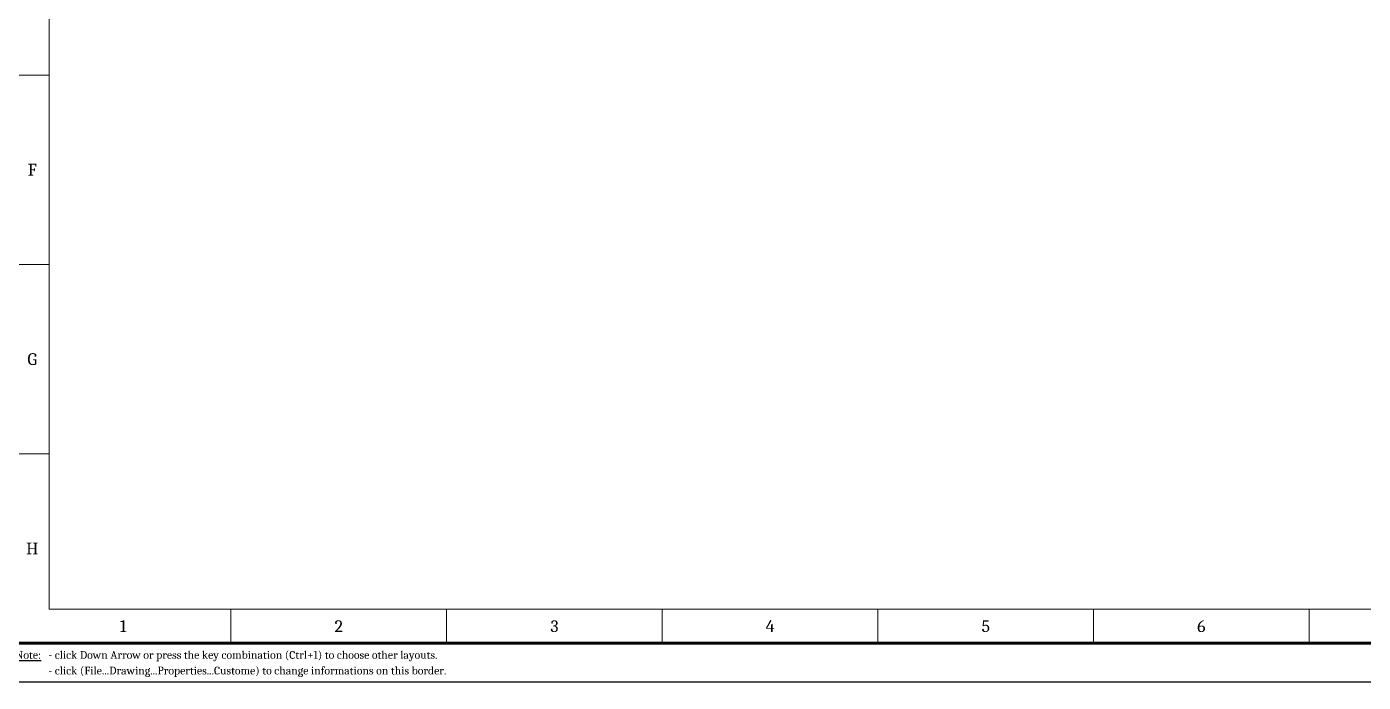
# Model space of a CAD drawing. Header units: millimetres. Extents: x -116965 to 323937, y 291661 to 566926.
# Drawn here: x -74837 to -70053, y 300387 to 302733 of the extents above; entities that cross this region are included whole.
import ezdxf
from ezdxf.enums import TextEntityAlignment as Align

# ---------------------------------------------------------------- set-up
doc = ezdxf.new("R2010")
doc.units = ezdxf.units.MM
doc.layers.get('0').update_dxf_attribs({"lineweight": 18})
doc.styles.add('hwBorder', font='Cambria.ttf')

# ---------------------------------------------------------------- blocks, each defined once
blk = doc.blocks.new('*U1980')
at = {"color": 5}
for p, q in [((10, 77.61), (14.34, 77.61)), ((10, 53.41), (14.34, 53.41)), ((10, 29.2), (14.34, 29.2)), ((37.57, 5), (37.57, 9.34)), ((65.14, 5), (65.14, 9.34)), ((92.7, 5), (92.7, 9.34)), ((120.27, 5), (120.27, 9.34)), ((147.84, 5), (147.84, 9.34)), ((175.41, 5), (175.41, 9.34))]:
    blk.add_line(p, q, dxfattribs=at)
at = {"color": 5, "const_width": 0.35}
blk.add_lwpolyline([(10, 198.62), (285.68, 198.62), (285.68, 5), (10, 5)], close=True, dxfattribs=at)
at = {"color": 5}
blk.add_lwpolyline([(14.34, 194.28), (281.34, 194.28), (281.34, 9.34), (14.34, 9.34)], close=True, dxfattribs=at)
at = {"layer": 'Defpoints', "color": 4}
blk.add_lwpolyline([(0, 203.62), (290.68, 203.62), (290.68, 0), (0, 0)], close=True, dxfattribs=at)
at = {"color": 253, "style": 'hwBorder'}
for s, p in [('F', (12.17, 65.51)), ('G', (12.17, 41.3)), ('H', (12.17, 17.1)), ('1', (23.78, 7.17)), ('2', (51.35, 7.17)), ('3', (78.92, 7.17)), ('4', (106.49, 7.17)), ('5', (134.06, 7.17)), ('6', (161.62, 7.17))]:
    blk.add_text(s, height=1.5, dxfattribs=at).set_placement(p, align=Align.MIDDLE_CENTER)
at = {"color": 6, "style": 'hwBorder', "flags": 8}
for tag, p in [("DWG'SNAME", (266.34, 59)), ("DWG'SCODE2", (266.34, 51.05))]:
    blk.add_attdef(tag, text='', height=1.5, dxfattribs=at).set_placement(p, align=Align.MIDDLE_CENTER)
at = {"color": 253, "style": 'hwBorder', "flags": 8}
for tag, p in [('REV_MODIFY0', (264.34, 44.1)), ('REV_DATE0', (277.34, 44.1)), ('REV_0', (253.34, 43.79)), ('REV_MODIFY1', (264.34, 40.79)), ('REV_DATE1', (277.34, 40.79)), ('REV_1', (253.34, 40.48)), ('REV_2', (253.34, 37.17)), ('REV_MODIFY2', (264.34, 37.48)), ('REV_DATE2', (277.34, 37.48)), ('REV_3', (253.34, 33.86)), ('REV_MODIFY3', (264.34, 34.17)), ('REV_DATE3', (277.34, 34.17)), ('REV_4', (253.34, 30.55)), ('REV_MODIFY4', (264.34, 30.86)), ('REV_DATE4', (277.34, 30.86))]:
    blk.add_attdef(tag, text='', height=1, dxfattribs=at).set_placement(p, align=Align.MIDDLE_CENTER)
at = {"color": 6, "style": 'hwBorder', "flags": 8}
for tag, p in [('TOLERANCE', (261.54, 27.22)), ('PAGE', (259.34, 15.3))]:
    blk.add_attdef(tag, text='', height=1.5, dxfattribs=at).set_placement(p, align=Align.MIDDLE_LEFT)
at = {"layer": 'Defpoints', "color": 253, "style": 'hwBorder'}
for s, p in [('%%UNote:', (10, 3.5)), ('- click Down Arrow or press the key combination (Ctrl+1) to choose other layouts.', (14.23, 3.5)), ('- click (File...Drawing...Properties...Custome) to change informations on this border.', (14.23, 1.5))]:
    blk.add_text(s, height=1, dxfattribs=at).set_placement(p, align=Align.MIDDLE_LEFT)

msp = doc.modelspace()

# ---------------------------------------------------------------- block references
at = {"ltscale": 5, "xscale": 28, "yscale": 28, "zscale": 28}
msp.add_blockref('*U1980', (-75157.982352, 300386.757971), dxfattribs=at)

doc.saveas('drawing.dxf')
